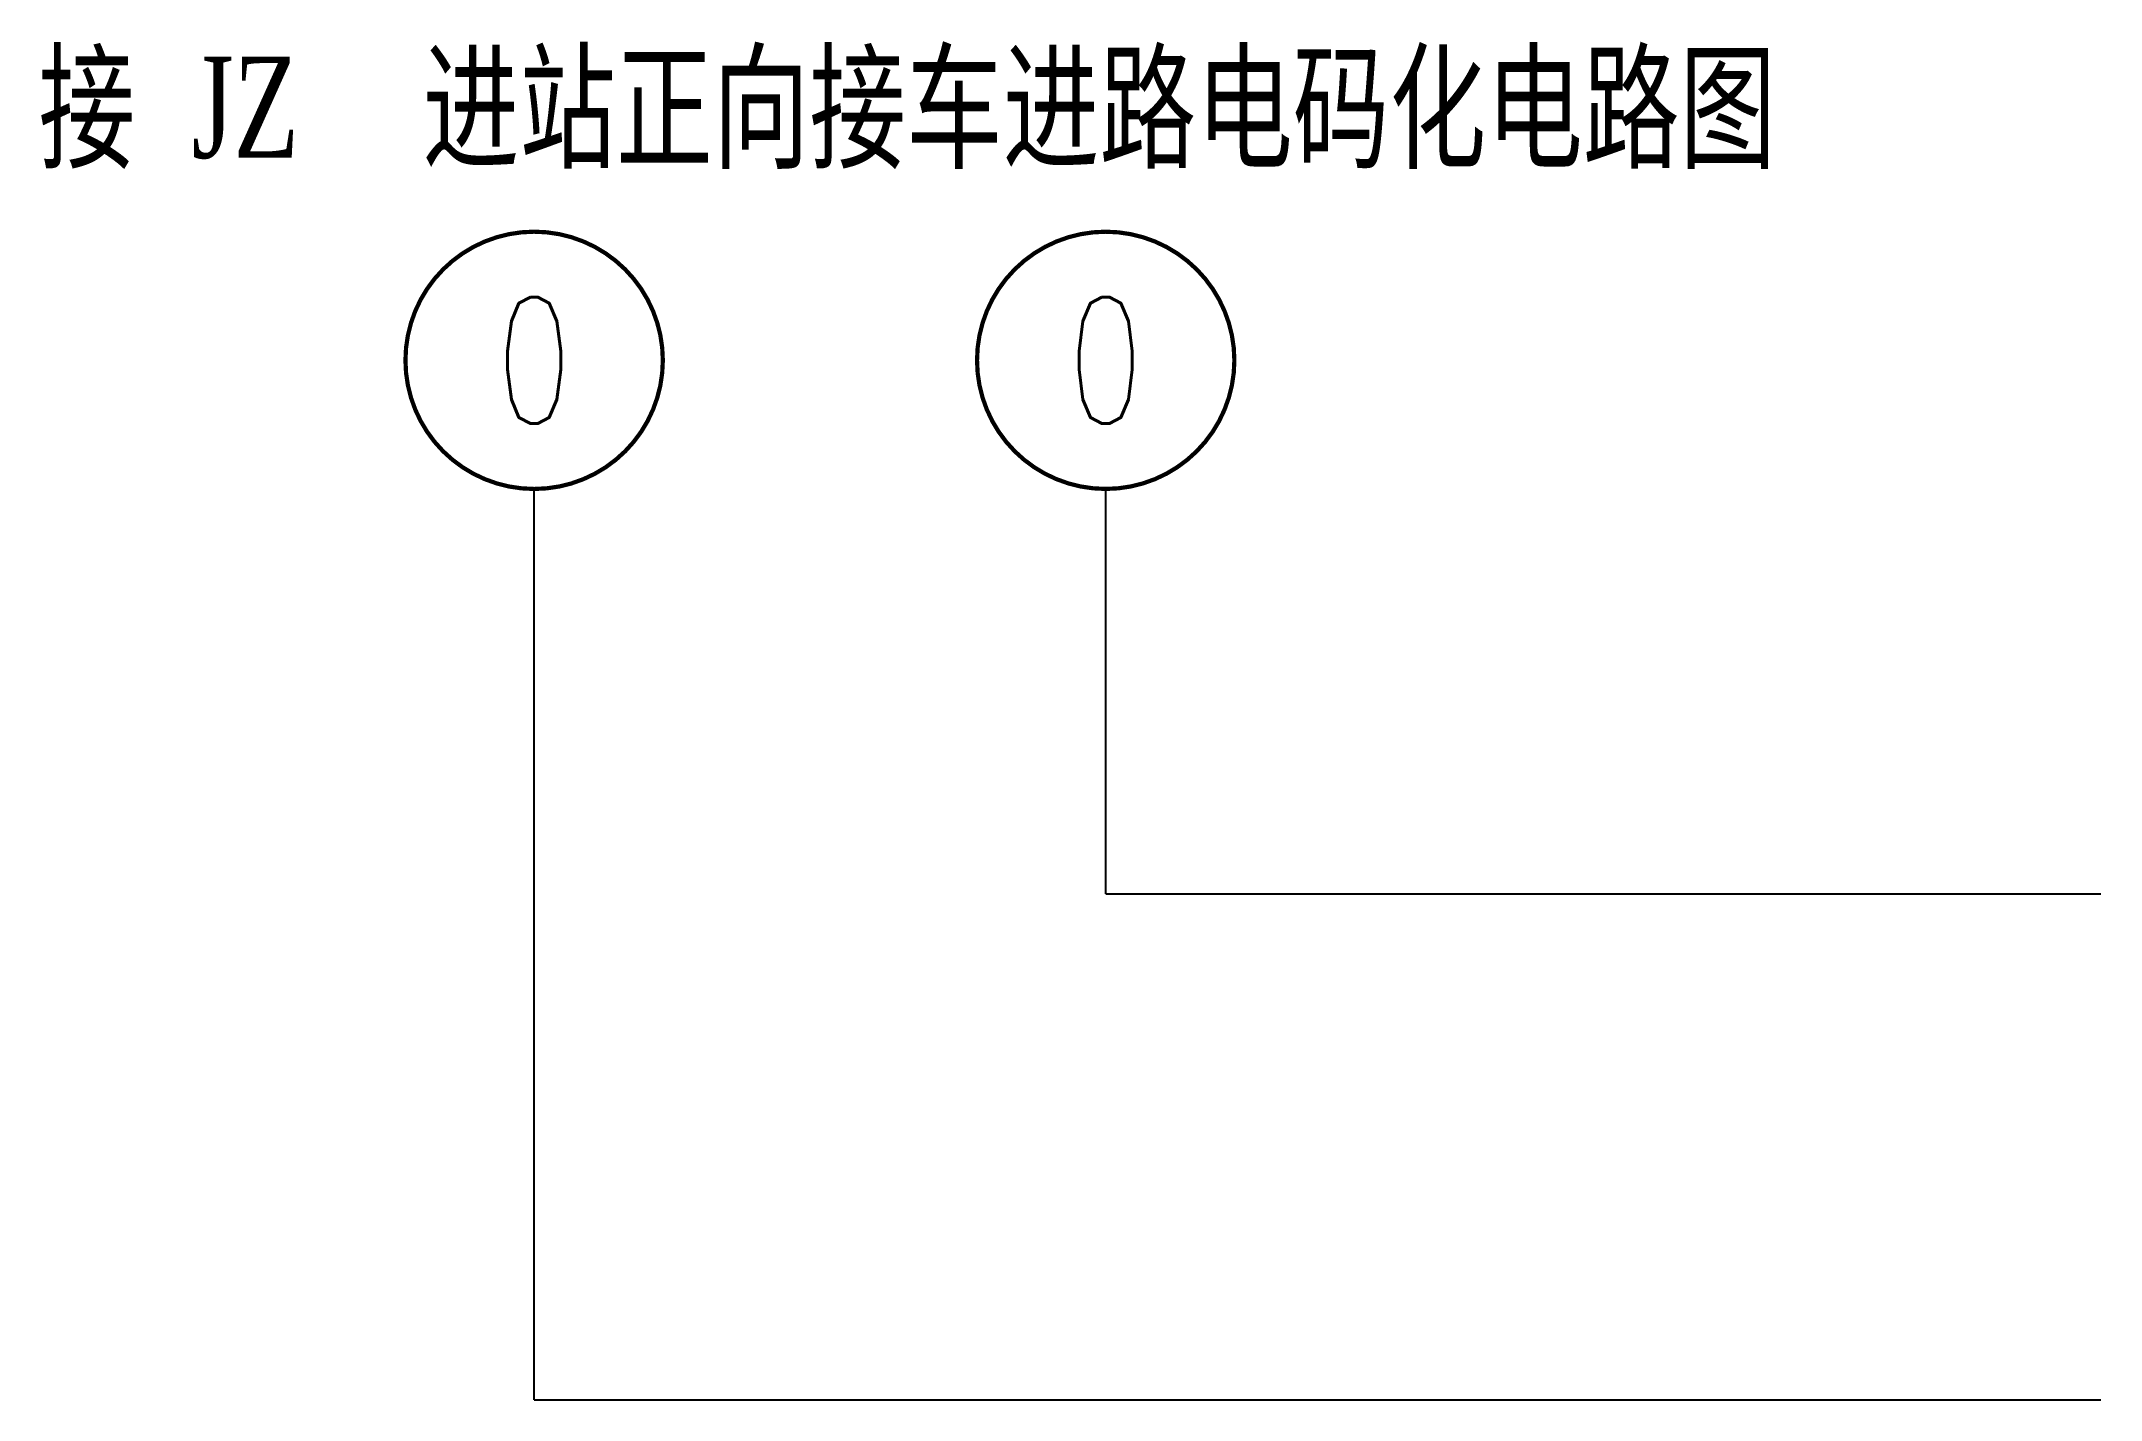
# Model space of a CAD drawing. Header units: millimetres. Extents: x 12.6 to 53.2, y -36 to -9.2.
import ezdxf
from ezdxf.enums import TextEntityAlignment as Align

# ---------------------------------------------------------------- set-up
doc = ezdxf.new("R2010")
doc.units = ezdxf.units.MM
doc.styles.add('CHINESE', font='TIMES.TTF', dxfattribs={"width": 0.7})
doc.styles.get("Standard").update_dxf_attribs({"font": 'txt.shx', "bigfont": 'hztxt.shx'})

msp = doc.modelspace()

# ---------------------------------------------------------------- linework, layer by layer
for p, q in [((22.305, -36), (22.305, -18)), ((33.594, -26), (33.594, -18)), ((33.594, -26), (53, -26)), ((44.533, -26), (53.25, -26)), ((22.305, -36), (53, -36)), ((44.533, -36), (53.25, -36))]:
    msp.add_line(p, q)
at = {"const_width": 0.0833}
for points in [[(19.763, -15.458, 1), (24.847, -15.458, 1)], [(31.053, -15.458, 1), (36.136, -15.458, 1)]]:
    msp.add_lwpolyline(points, format="xyb", close=True, dxfattribs=at)

# ---------------------------------------------------------------- texts
at = {"style": 'CHINESE', "width": 0.7}
for s, p in [('接', (13.47, -11.456)), ('进站正向接车进路电码化电路图', (33.47, -11.456))]:
    msp.add_text(s, height=2, dxfattribs=at).set_placement(p, align=Align.CENTER)
at = {"color": 3, "style": 'CHINESE', "width": 0.7}
msp.add_text('JZ', height=2, dxfattribs=at).set_placement((16.602, -11.456), align=Align.CENTER)
at = {"color": 3, "width": 0.7}
for p in [(22.305, -15.458), (33.594, -15.458)]:
    msp.add_text('0', height=2.5, dxfattribs=at).set_placement(p, align=Align.MIDDLE)

doc.saveas('drawing.dxf')
